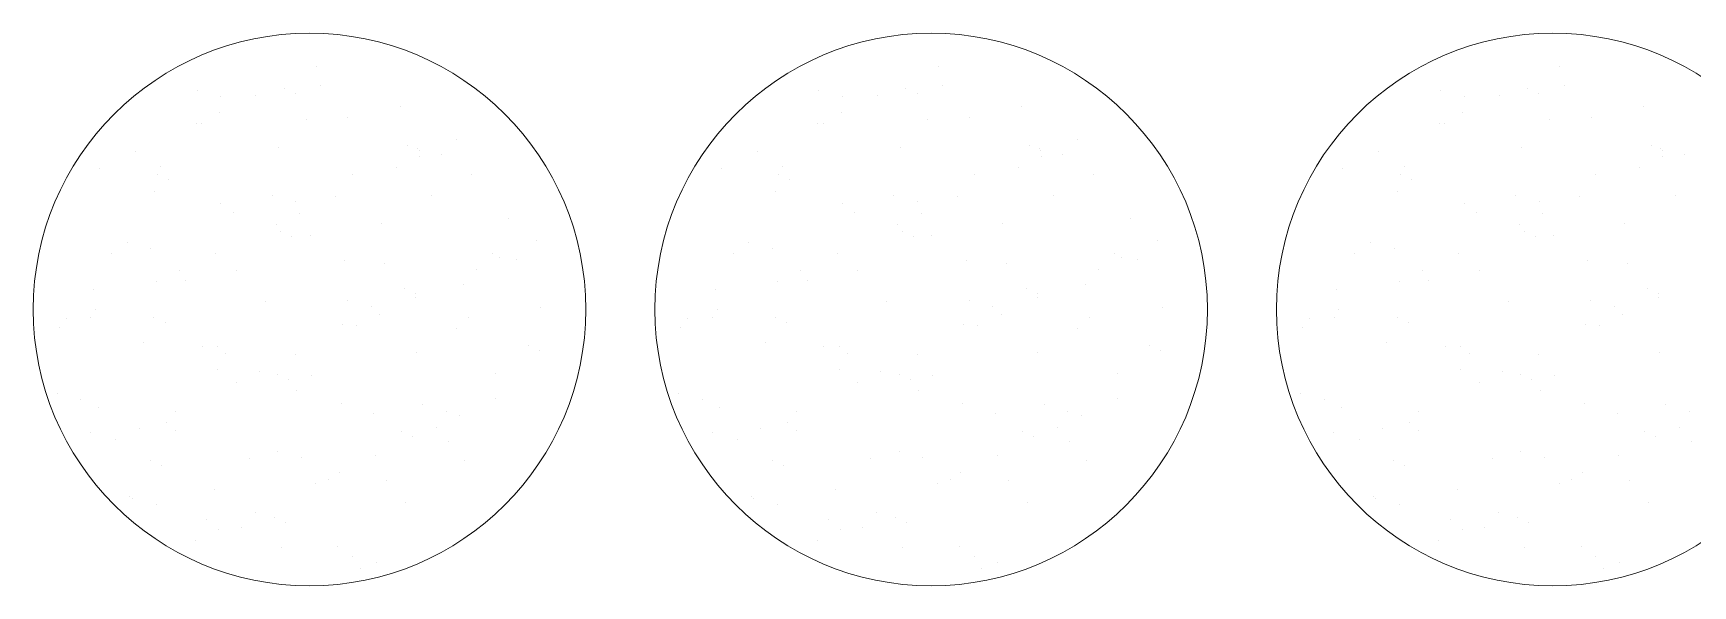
# Model space of a CAD drawing. Header units: millimetres. Extents: x 1663 to 6300, y 431 to 1491.
# Drawn here: x 5126.79 to 5144.24, y 1303.63 to 1309.43 of the extents above; entities that cross this region are included whole.
import ezdxf

# ---------------------------------------------------------------- set-up
doc = ezdxf.new("R2010")
doc.units = ezdxf.units.MM
doc.layers.add('Линия связи (Вновь)', color=3, linetype='Continuous', lineweight=60)
doc.layers.add('Строительный', color=251, linetype='Continuous', lineweight=13)

# ---------------------------------------------------------------- blocks, each defined once
blk = doc.blocks.new('A$C178B2837')
at = {"layer": 'Строительный', "ltscale": 100}
for p, q in [((588.049, 356.654), (588.049, 356.654)), ((592.549, 356.654), (592.549, 356.654)), ((597.049, 356.654), (597.049, 356.654)), ((587.184, 356.478), (587.184, 356.478)), ((587.814, 356.493), (587.814, 356.493)), ((588.08, 356.513), (588.08, 356.513)), ((591.684, 356.478), (591.684, 356.478)), ((592.314, 356.493), (592.314, 356.493)), ((592.58, 356.513), (592.58, 356.513)), ((596.184, 356.478), (596.184, 356.478)), ((596.814, 356.493), (596.814, 356.493)), ((597.08, 356.513), (597.08, 356.513)), ((587.355, 356.433), (587.355, 356.433)), ((587.609, 356.446), (587.609, 356.446)), ((587.895, 356.456), (587.895, 356.456)), ((588.653, 356.365), (588.653, 356.365)), ((591.855, 356.433), (591.855, 356.433)), ((592.109, 356.446), (592.109, 356.446)), ((592.395, 356.456), (592.395, 356.456)), ((593.153, 356.365), (593.153, 356.365)), ((596.355, 356.433), (596.355, 356.433)), ((596.609, 356.446), (596.609, 356.446)), ((596.895, 356.456), (596.895, 356.456)), ((597.653, 356.365), (597.653, 356.365)), ((587.178, 356.243), (587.178, 356.243)), ((587.215, 356.24), (587.215, 356.24)), ((587.346, 356.322), (587.346, 356.322)), ((587.973, 356.271), (587.973, 356.271)), ((588.275, 356.281), (588.275, 356.281)), ((591.678, 356.243), (591.678, 356.243)), ((591.715, 356.24), (591.715, 356.24)), ((591.846, 356.322), (591.846, 356.322)), ((592.473, 356.271), (592.473, 356.271)), ((592.775, 356.281), (592.775, 356.281)), ((596.178, 356.243), (596.178, 356.243)), ((596.215, 356.24), (596.215, 356.24)), ((596.346, 356.322), (596.346, 356.322)), ((596.973, 356.271), (596.973, 356.271)), ((597.275, 356.281), (597.275, 356.281)), ((589.058, 356.124), (589.058, 356.124)), ((593.558, 356.124), (593.558, 356.124)), ((586.739, 356.035), (586.739, 356.035)), ((587.773, 356.07), (587.773, 356.07)), ((588.71, 356.081), (588.71, 356.081)), ((588.779, 356.059), (588.779, 356.059)), ((588.79, 356.044), (588.79, 356.044)), ((588.795, 356), (588.795, 356)), ((588.95, 356.014), (588.95, 356.014)), ((591.239, 356.035), (591.239, 356.035)), ((592.273, 356.07), (592.273, 356.07)), ((593.21, 356.081), (593.21, 356.081)), ((593.279, 356.059), (593.279, 356.059)), ((593.29, 356.044), (593.29, 356.044)), ((593.295, 356), (593.295, 356)), ((593.45, 356.014), (593.45, 356.014)), ((595.739, 356.035), (595.739, 356.035)), ((596.773, 356.07), (596.773, 356.07)), ((597.71, 356.081), (597.71, 356.081)), ((597.779, 356.059), (597.779, 356.059)), ((597.79, 356.044), (597.79, 356.044)), ((597.795, 356), (597.795, 356)), ((597.95, 356.014), (597.95, 356.014)), ((586.476, 355.911), (586.476, 355.911)), ((586.894, 355.871), (586.894, 355.871)), ((586.922, 355.932), (586.922, 355.932)), ((588.31, 355.87), (588.31, 355.87)), ((588.627, 355.921), (588.627, 355.921)), ((589.17, 355.869), (589.17, 355.869)), ((590.976, 355.911), (590.976, 355.911)), ((591.394, 355.871), (591.394, 355.871)), ((591.422, 355.932), (591.422, 355.932)), ((592.81, 355.87), (592.81, 355.87)), ((593.127, 355.921), (593.127, 355.921)), ((593.67, 355.869), (593.67, 355.869)), ((595.476, 355.911), (595.476, 355.911)), ((595.894, 355.871), (595.894, 355.871)), ((595.922, 355.932), (595.922, 355.932)), ((597.31, 355.87), (597.31, 355.87)), ((597.627, 355.921), (597.627, 355.921)), ((586.872, 355.745), (586.872, 355.745)), ((586.975, 355.834), (586.975, 355.834)), ((591.372, 355.745), (591.372, 355.745)), ((591.475, 355.834), (591.475, 355.834)), ((595.872, 355.745), (595.872, 355.745)), ((595.975, 355.834), (595.975, 355.834)), ((587.355, 355.659), (587.355, 355.659)), ((587.728, 355.72), (587.728, 355.72)), ((587.899, 355.675), (587.899, 355.675)), ((588.188, 355.713), (588.188, 355.713)), ((588.883, 355.721), (588.883, 355.721)), ((591.855, 355.659), (591.855, 355.659)), ((592.228, 355.72), (592.228, 355.72)), ((592.399, 355.675), (592.399, 355.675)), ((592.688, 355.713), (592.688, 355.713)), ((593.383, 355.721), (593.383, 355.721)), ((596.355, 355.659), (596.355, 355.659)), ((596.728, 355.72), (596.728, 355.72)), ((596.899, 355.675), (596.899, 355.675)), ((597.188, 355.713), (597.188, 355.713)), ((597.883, 355.721), (597.883, 355.721)), ((587.445, 355.597), (587.445, 355.597)), ((587.757, 355.51), (587.757, 355.51)), ((587.925, 355.589), (587.925, 355.589)), ((588.517, 355.513), (588.517, 355.513)), ((589.441, 355.551), (589.441, 355.551)), ((591.945, 355.597), (591.945, 355.597)), ((592.257, 355.51), (592.257, 355.51)), ((592.425, 355.589), (592.425, 355.589)), ((593.017, 355.513), (593.017, 355.513)), ((593.941, 355.551), (593.941, 355.551)), ((596.445, 355.597), (596.445, 355.597)), ((596.757, 355.51), (596.757, 355.51)), ((596.925, 355.589), (596.925, 355.589)), ((597.517, 355.513), (597.517, 355.513)), ((586.677, 355.381), (586.677, 355.381)), ((587.79, 355.459), (587.79, 355.459)), ((587.87, 355.422), (587.87, 355.422)), ((588.003, 355.427), (588.003, 355.427)), ((589.637, 355.391), (589.637, 355.391)), ((591.177, 355.381), (591.177, 355.381)), ((592.29, 355.459), (592.29, 355.459)), ((592.37, 355.422), (592.37, 355.422)), ((592.503, 355.427), (592.503, 355.427)), ((594.137, 355.391), (594.137, 355.391)), ((595.677, 355.381), (595.677, 355.381)), ((596.79, 355.459), (596.79, 355.459)), ((596.87, 355.422), (596.87, 355.422)), ((597.003, 355.427), (597.003, 355.427)), ((586.565, 355.302), (586.565, 355.302)), ((586.849, 355.336), (586.849, 355.336)), ((587.318, 355.302), (587.318, 355.302)), ((589.322, 355.301), (589.322, 355.301)), ((589.374, 355.267), (589.374, 355.267)), ((589.494, 355.256), (589.494, 355.256)), ((591.065, 355.302), (591.065, 355.302)), ((591.349, 355.336), (591.349, 355.336)), ((591.818, 355.302), (591.818, 355.302)), ((593.822, 355.301), (593.822, 355.301)), ((593.874, 355.267), (593.874, 355.267)), ((593.994, 355.256), (593.994, 355.256)), ((595.565, 355.302), (595.565, 355.302)), ((595.849, 355.336), (595.849, 355.336)), ((596.318, 355.302), (596.318, 355.302)), ((587.055, 355.178), (587.055, 355.178)), ((587.466, 355.174), (587.466, 355.174)), ((588.25, 355.247), (588.25, 355.247)), ((588.54, 355.226), (588.54, 355.226)), ((589.206, 355.187), (589.206, 355.187)), ((591.555, 355.178), (591.555, 355.178)), ((591.966, 355.174), (591.966, 355.174)), ((592.75, 355.247), (592.75, 355.247)), ((593.04, 355.226), (593.04, 355.226)), ((593.706, 355.187), (593.706, 355.187)), ((596.055, 355.178), (596.055, 355.178)), ((596.466, 355.174), (596.466, 355.174)), ((597.25, 355.247), (597.25, 355.247)), ((597.54, 355.226), (597.54, 355.226)), ((586.435, 355.037), (586.435, 355.037)), ((586.886, 355.098), (586.886, 355.098)), ((587.101, 355.101), (587.101, 355.101)), ((588.685, 355.047), (588.685, 355.047)), ((589.113, 355.078), (589.113, 355.078)), ((590.935, 355.037), (590.935, 355.037)), ((591.386, 355.098), (591.386, 355.098)), ((591.601, 355.101), (591.601, 355.101)), ((593.185, 355.047), (593.185, 355.047)), ((593.613, 355.078), (593.613, 355.078)), ((595.435, 355.037), (595.435, 355.037)), ((595.886, 355.098), (595.886, 355.098)), ((596.101, 355.101), (596.101, 355.101)), ((597.685, 355.047), (597.685, 355.047)), ((587.675, 354.953), (587.675, 354.953)), ((588.272, 354.962), (588.272, 354.962)), ((588.443, 354.917), (588.443, 354.917)), ((588.766, 355.01), (588.766, 355.01)), ((588.766, 354.98), (588.766, 354.98)), ((589.671, 354.908), (589.671, 354.908)), ((592.175, 354.953), (592.175, 354.953)), ((592.772, 354.962), (592.772, 354.962)), ((592.943, 354.917), (592.943, 354.917)), ((593.266, 355.01), (593.266, 355.01)), ((593.266, 354.98), (593.266, 354.98)), ((594.171, 354.908), (594.171, 354.908)), ((596.675, 354.953), (596.675, 354.953)), ((597.272, 354.962), (597.272, 354.962)), ((597.443, 354.917), (597.443, 354.917)), ((597.766, 355.01), (597.766, 355.01)), ((597.766, 354.98), (597.766, 354.98)), ((586.237, 354.828), (586.237, 354.828)), ((586.415, 354.834), (586.415, 354.834)), ((586.447, 354.891), (586.447, 354.891)), ((586.87, 354.837), (586.87, 354.837)), ((586.951, 354.8), (586.951, 354.8)), ((588.233, 354.783), (588.233, 354.783)), ((588.335, 354.776), (588.335, 354.776)), ((588.504, 354.856), (588.504, 354.856)), ((589.146, 354.835), (589.146, 354.835)), ((590.737, 354.828), (590.737, 354.828)), ((590.915, 354.834), (590.915, 354.834)), ((590.947, 354.891), (590.947, 354.891)), ((591.37, 354.837), (591.37, 354.837)), ((591.451, 354.8), (591.451, 354.8)), ((592.733, 354.783), (592.733, 354.783)), ((592.835, 354.776), (592.835, 354.776)), ((593.004, 354.856), (593.004, 354.856)), ((593.646, 354.835), (593.646, 354.835)), ((595.237, 354.828), (595.237, 354.828)), ((595.415, 354.834), (595.415, 354.834)), ((595.447, 354.891), (595.447, 354.891)), ((595.87, 354.837), (595.87, 354.837)), ((595.951, 354.8), (595.951, 354.8)), ((597.233, 354.783), (597.233, 354.783)), ((597.335, 354.776), (597.335, 354.776)), ((597.504, 354.856), (597.504, 354.856)), ((586.184, 354.767), (586.184, 354.767)), ((586.795, 354.658), (586.795, 354.658)), ((589.06, 354.755), (589.06, 354.755)), ((590.684, 354.767), (590.684, 354.767)), ((591.295, 354.658), (591.295, 354.658)), ((593.56, 354.755), (593.56, 354.755)), ((595.184, 354.767), (595.184, 354.767)), ((595.795, 354.658), (595.795, 354.658)), ((587.221, 354.623), (587.221, 354.623)), ((587.331, 354.625), (587.331, 354.625)), ((587.392, 354.578), (587.392, 354.578)), ((587.896, 354.569), (587.896, 354.569)), ((588.77, 354.582), (588.77, 354.582)), ((589.581, 354.635), (589.581, 354.635)), ((589.661, 354.597), (589.661, 354.597)), ((591.721, 354.623), (591.721, 354.623)), ((591.831, 354.625), (591.831, 354.625)), ((591.892, 354.578), (591.892, 354.578)), ((592.396, 354.569), (592.396, 354.569)), ((593.27, 354.582), (593.27, 354.582)), ((594.081, 354.635), (594.081, 354.635)), ((594.161, 354.597), (594.161, 354.597)), ((596.221, 354.623), (596.221, 354.623)), ((596.331, 354.625), (596.331, 354.625)), ((596.392, 354.578), (596.392, 354.578)), ((596.896, 354.569), (596.896, 354.569)), ((597.77, 354.582), (597.77, 354.582)), ((587.331, 354.458), (587.331, 354.458)), ((587.633, 354.445), (587.633, 354.445)), ((587.765, 354.425), (587.765, 354.425)), ((588.01, 354.416), (588.01, 354.416)), ((589.343, 354.434), (589.343, 354.434)), ((591.831, 354.458), (591.831, 354.458)), ((592.133, 354.445), (592.133, 354.445)), ((592.265, 354.425), (592.265, 354.425)), ((592.51, 354.416), (592.51, 354.416)), ((593.843, 354.434), (593.843, 354.434)), ((596.331, 354.458), (596.331, 354.458)), ((596.633, 354.445), (596.633, 354.445)), ((596.765, 354.425), (596.765, 354.425)), ((597.01, 354.416), (597.01, 354.416)), ((587.465, 354.365), (587.465, 354.365)), ((587.846, 354.388), (587.846, 354.388)), ((587.905, 354.309), (587.905, 354.309)), ((591.965, 354.365), (591.965, 354.365)), ((592.346, 354.388), (592.346, 354.388)), ((592.405, 354.309), (592.405, 354.309)), ((596.465, 354.365), (596.465, 354.365)), ((596.846, 354.388), (596.846, 354.388)), ((596.905, 354.309), (596.905, 354.309)), ((586.17, 354.284), (586.17, 354.284)), ((586.342, 354.239), (586.342, 354.239)), ((586.467, 354.185), (586.467, 354.185)), ((588.226, 354.213), (588.226, 354.213)), ((588.816, 354.204), (588.816, 354.204)), ((589.345, 354.247), (589.345, 354.247)), ((590.67, 354.284), (590.67, 354.284)), ((590.842, 354.239), (590.842, 354.239)), ((590.967, 354.185), (590.967, 354.185)), ((592.726, 354.213), (592.726, 354.213)), ((593.316, 354.204), (593.316, 354.204)), ((593.845, 354.247), (593.845, 354.247)), ((595.17, 354.284), (595.17, 354.284)), ((595.342, 354.239), (595.342, 354.239)), ((595.467, 354.185), (595.467, 354.185)), ((597.226, 354.213), (597.226, 354.213)), ((597.816, 354.204), (597.816, 354.204)), ((586.959, 354.077), (586.959, 354.077)), ((587.026, 354.158), (587.026, 354.158)), ((588.463, 354.139), (588.463, 354.139)), ((588.987, 354.159), (588.987, 354.159)), ((589.082, 354.123), (589.082, 354.123)), ((591.459, 354.077), (591.459, 354.077)), ((591.526, 354.158), (591.526, 354.158)), ((592.963, 354.139), (592.963, 354.139)), ((593.487, 354.159), (593.487, 354.159)), ((593.582, 354.123), (593.582, 354.123)), ((595.959, 354.077), (595.959, 354.077)), ((596.026, 354.158), (596.026, 354.158)), ((597.463, 354.139), (597.463, 354.139)), ((597.987, 354.159), (597.987, 354.159)), ((586.411, 354.003), (586.411, 354.003)), ((586.595, 353.954), (586.595, 353.954)), ((586.763, 354.033), (586.763, 354.033)), ((587.025, 354.015), (587.025, 354.015)), ((588.661, 354.013), (588.661, 354.013)), ((588.741, 353.976), (588.741, 353.976)), ((588.914, 354.043), (588.914, 354.043)), ((589, 353.939), (589, 353.939)), ((590.911, 354.003), (590.911, 354.003)), ((591.095, 353.954), (591.095, 353.954)), ((591.263, 354.033), (591.263, 354.033)), ((591.525, 354.015), (591.525, 354.015)), ((593.161, 354.013), (593.161, 354.013)), ((593.241, 353.976), (593.241, 353.976)), ((593.414, 354.043), (593.414, 354.043)), ((593.5, 353.939), (593.5, 353.939)), ((595.411, 354.003), (595.411, 354.003)), ((595.595, 353.954), (595.595, 353.954)), ((595.763, 354.033), (595.763, 354.033)), ((596.025, 354.015), (596.025, 354.015)), ((597.661, 354.013), (597.661, 354.013)), ((597.741, 353.976), (597.741, 353.976)), ((597.914, 354.043), (597.914, 354.043)), ((598, 353.939), (598, 353.939)), ((587.561, 353.814), (587.561, 353.814)), ((587.765, 353.865), (587.765, 353.865)), ((587.936, 353.82), (587.936, 353.82)), ((588.475, 353.836), (588.475, 353.836)), ((592.061, 353.814), (592.061, 353.814)), ((592.265, 353.865), (592.265, 353.865)), ((592.436, 353.82), (592.436, 353.82)), ((592.975, 353.836), (592.975, 353.836)), ((596.561, 353.814), (596.561, 353.814)), ((596.765, 353.865), (596.765, 353.865)), ((596.936, 353.82), (596.936, 353.82)), ((597.475, 353.836), (597.475, 353.836)), ((586.846, 353.803), (586.846, 353.803)), ((586.926, 353.766), (586.926, 353.766)), ((588.212, 353.711), (588.212, 353.711)), ((589.121, 353.801), (589.121, 353.801)), ((591.346, 353.803), (591.346, 353.803)), ((591.426, 353.766), (591.426, 353.766)), ((592.712, 353.711), (592.712, 353.711)), ((593.621, 353.801), (593.621, 353.801)), ((595.846, 353.803), (595.846, 353.803)), ((595.926, 353.766), (595.926, 353.766)), ((597.212, 353.711), (597.212, 353.711)), ((587.306, 353.591), (587.306, 353.591)), ((588.043, 353.632), (588.043, 353.632)), ((588.135, 353.666), (588.135, 353.666)), ((588.554, 353.658), (588.554, 353.658)), ((591.806, 353.591), (591.806, 353.591)), ((592.543, 353.632), (592.543, 353.632)), ((592.635, 353.666), (592.635, 353.666)), ((593.054, 353.658), (593.054, 353.658)), ((596.306, 353.591), (596.306, 353.591)), ((597.043, 353.632), (597.043, 353.632)), ((597.135, 353.666), (597.135, 353.666)), ((597.554, 353.658), (597.554, 353.658)), ((586.696, 353.541), (586.696, 353.541)), ((586.714, 353.526), (586.714, 353.526)), ((586.886, 353.481), (586.886, 353.481)), ((588.693, 353.496), (588.693, 353.496)), ((591.196, 353.541), (591.196, 353.541)), ((591.214, 353.526), (591.214, 353.526)), ((591.386, 353.481), (591.386, 353.481)), ((593.193, 353.496), (593.193, 353.496)), ((595.696, 353.541), (595.696, 353.541)), ((595.714, 353.526), (595.714, 353.526)), ((595.886, 353.481), (595.886, 353.481)), ((597.693, 353.496), (597.693, 353.496)), ((587.255, 353.371), (587.255, 353.371)), ((587.604, 353.424), (587.604, 353.424)), ((587.741, 353.391), (587.741, 353.391)), ((587.822, 353.354), (587.822, 353.354)), ((591.755, 353.371), (591.755, 353.371)), ((592.104, 353.424), (592.104, 353.424)), ((592.241, 353.391), (592.241, 353.391)), ((592.322, 353.354), (592.322, 353.354)), ((596.255, 353.371), (596.255, 353.371)), ((596.604, 353.424), (596.604, 353.424)), ((596.741, 353.391), (596.741, 353.391)), ((596.822, 353.354), (596.822, 353.354)), ((587.173, 353.221), (587.173, 353.221)), ((587.341, 353.3), (587.341, 353.3)), ((587.503, 353.319), (587.503, 353.319)), ((591.673, 353.221), (591.673, 353.221)), ((591.841, 353.3), (591.841, 353.3)), ((592.003, 353.319), (592.003, 353.319)), ((596.173, 353.221), (596.173, 353.221)), ((596.341, 353.3), (596.341, 353.3)), ((596.503, 353.319), (596.503, 353.319)), ((587.791, 353.17), (587.791, 353.17)), ((588.202, 353.179), (588.202, 353.179)), ((588.309, 353.107), (588.309, 353.107)), ((592.291, 353.17), (592.291, 353.17)), ((592.702, 353.179), (592.702, 353.179)), ((592.809, 353.107), (592.809, 353.107)), ((596.791, 353.17), (596.791, 353.17)), ((597.202, 353.179), (597.202, 353.179)), ((597.309, 353.107), (597.309, 353.107)), ((588.365, 353.022), (588.365, 353.022)), ((588.48, 353.062), (588.48, 353.062)), ((592.865, 353.022), (592.865, 353.022)), ((592.98, 353.062), (592.98, 353.062)), ((597.365, 353.022), (597.365, 353.022)), ((597.48, 353.062), (597.48, 353.062))]:
    blk.add_line(p, q, dxfattribs=at)
for centre in [(587.997, 354.894), (592.497, 354.894), (596.997, 354.894)]:
    blk.add_circle(centre, 2, dxfattribs=at)

msp = doc.modelspace()

# ---------------------------------------------------------------- block references
at = {"layer": 'Линия связи (Вновь)', "xscale": 1.452, "yscale": 1.452, "zscale": 1.452}
msp.add_blockref('A$C178B2837', (4275.927, 791.224), dxfattribs=at)

doc.saveas('drawing.dxf')
